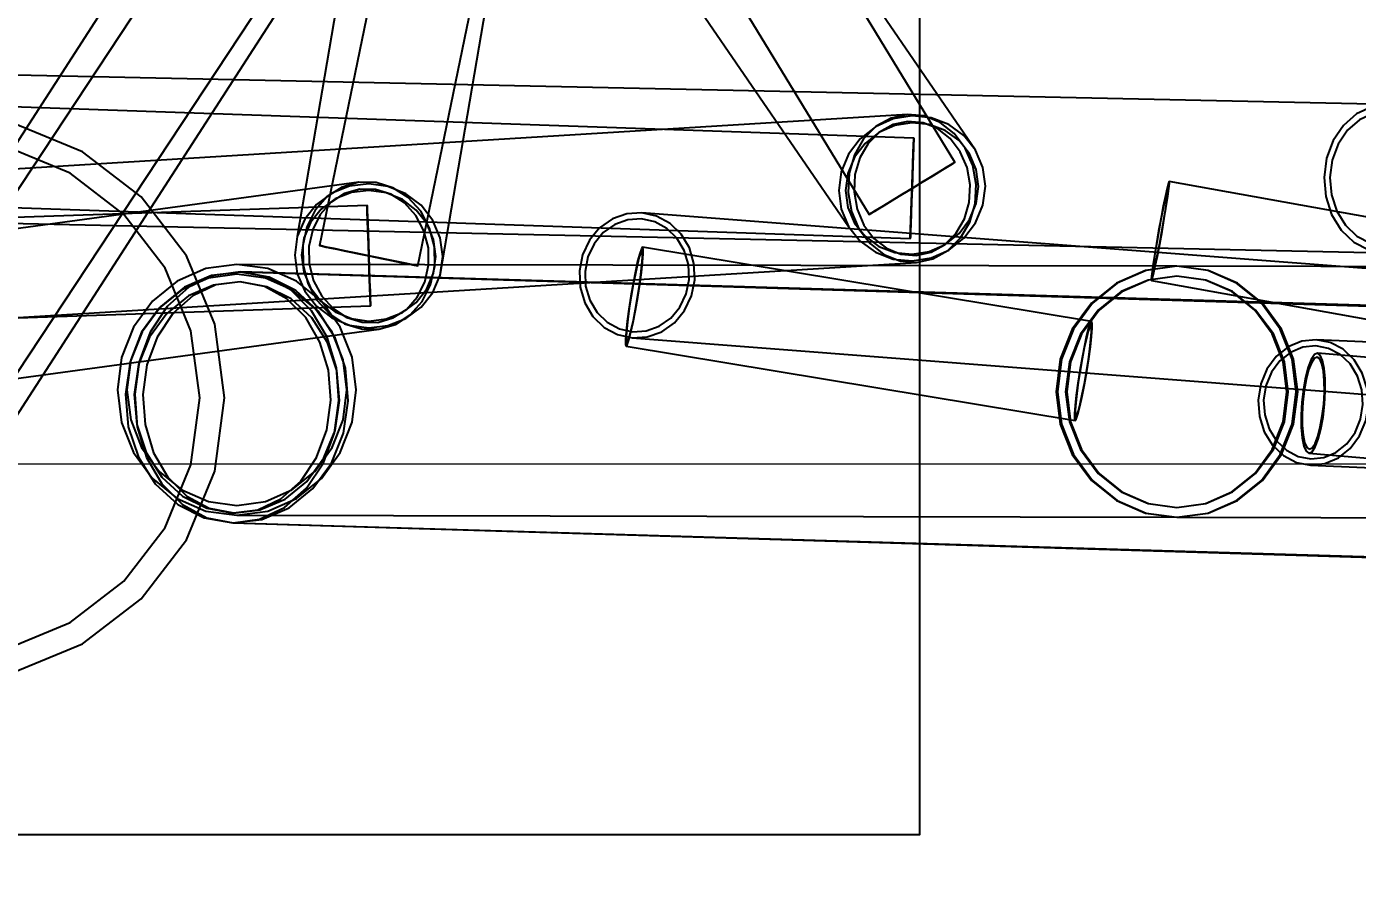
# Model space of a CAD drawing. Header units: millimetres. Extents: x -52000 to 54854, y -52000 to 53750.
# Drawn here: x -29187 to -23800, y -21291 to -17859 of the extents above; entities that cross this region are included whole.
import ezdxf

# ---------------------------------------------------------------- set-up
doc = ezdxf.new("R2010")
doc.units = ezdxf.units.MM
for name, color, linetype, lineweight in [('D-BMK-AXIS', 7, 'Continuous', 13), ('D-STR-BASE', 7, 'Continuous', 25), ('D-STR-DIM', 7, 'Continuous', 13), ('D-STR-STRC', 7, 'Continuous', 25)]:
    doc.layers.add(name, color=color, linetype=linetype, lineweight=lineweight)
doc.styles.add('OpenSansCondensed-Light', font='OpenSansCondensed-Light.ttf')
doc.styles.add('TOWER_UNICODE', font='Arial Unicode.ttf')
doc.dimstyles.new('EZDXF', dxfattribs={"dimtxt": 0.25, "dimasz": 0.175, "dimexe": 0.375, "dimexo": 0.125, "dimgap": 0.1, "dimtad": 1, "dimlfac": 100, "dimzin": 12, "dimdsep": 46, "dimtxsty": 'OpenSansCondensed-Light', "dimblk": 'ARCHTICK', "dimcen": 2.5, "dimazin": 3, "dimtfac": 0.5, "dimtmove": 2, "dimatfit": 3})

# ---------------------------------------------------------------- blocks, each defined once
blk = doc.blocks.new('_ARCHTICK')
at = {"color": 0, "linetype": 'BYBLOCK', "const_width": 0.15}
blk.add_lwpolyline([(-0.5, -0.5), (0.5, 0.5)], dxfattribs=at)

msp = doc.modelspace()

# ---------------------------------------------------------------- linework, layer by layer
at = {"layer": 'D-BMK-AXIS'}
msp.add_lwpolyline([(0, 39259.8), (-34000, -19629.9), (34000, -19629.9)], close=True, dxfattribs=at)
at = {"layer": 'D-STR-BASE'}
msp.add_lwpolyline([(-35500, -21129.9), (-25571.8, -21129.9), (-25571.8, -14129.9), (-35500, -14129.9)], close=True, dxfattribs=at)
at = {"layer": 'D-STR-STRC'}
for points in [[(-29283.8, -19524.6), (-26910.9, -15845.2), (-26879.8, -15778.1), (-26868, -15704.4), (-26876.3, -15629.3), (-26904.1, -15557.8), (-26949.6, -15494.8), (-27009.6, -15444.6), (-27080.1, -15410.7), (-27156.2, -15395.2), (-27232.8, -15399.4), (-27304.7, -15422.8), (-27366.9, -15464), (-27415.2, -15520), (-29788, -19199.4)], [(-27574.2, -15674.6), (-28091.3, -18708.7), (-28101.5, -18784.1), (-28091.3, -18859.7), (-28061.3, -18930.3), (-28013.7, -18991.1), (-27951.6, -19038), (-27879.3, -19067.8), (-27801.7, -19078.5), (-27724.1, -19069.3), (-27651.8, -19040.8), (-27589.7, -18995.1), (-27542.1, -18935.2), (-27512.2, -18865.2), (-26995.1, -15831)], [(-27693.8, -15994.9), (-25859.9, -18668.8), (-25812.7, -18728.1), (-25751.2, -18772.9), (-25679.6, -18800.1), (-25602.7, -18807.7), (-25525.9, -18795.4), (-25454.3, -18764), (-25392.8, -18715.5), (-25345.6, -18653.3), (-25315.9, -18581.7), (-25305.8, -18505.5), (-25315.9, -18429.8), (-25345.6, -18360), (-27179.4, -15686.1)], [(-23676.1, -18175), (-31694.9, -18002.9), (-31760.5, -18011.7), (-31822, -18040.3), (-31875.3, -18086.9), (-31916.8, -18148.1), (-31943.6, -18219.9), (-31953.8, -18297.4), (-31946.9, -18375.2), (-31923.2, -18448.1), (-31884.4, -18511.1), (-31833.2, -18559.8), (-31772.9, -18591.1), (-31707.8, -18602.7), (-23689, -18774.8)], [(-32817.2, -19257), (-25584.4, -18813.8), (-25518, -18799.5), (-25457.3, -18765.8), (-25406.6, -18714.9), (-25369.2, -18650.3), (-25347.8, -18576.5), (-25343.7, -18498.5), (-25357.3, -18421.5), (-25387.6, -18350.9), (-25432.5, -18291.4), (-25489.1, -18247.1), (-25553.4, -18221), (-25621.1, -18214.9), (-32853.9, -18658.2)], [(-33959.6, -19927.2), (-27761.3, -19084.2), (-27693.9, -19064.7), (-27633.8, -19026.3), (-27585.1, -18971.6), (-27551.3, -18904.3), (-27534.5, -18829), (-27535.9, -18750.8), (-27555.4, -18675.1), (-27591.7, -18607), (-27642.3, -18551.2), (-27703.8, -18511.4), (-27772, -18490.5), (-27842.1, -18489.7), (-34040.4, -19332.6)], [(-21393.3, -19055.9), (-24561.8, -18487), (-24564.8, -18493.5), (-24570, -18513.2), (-24577.1, -18544.7), (-24585.7, -18585.9), (-24595, -18634), (-24604.5, -18685.8), (-24613.6, -18737.6), (-24621.6, -18785.9), (-24627.9, -18827.5), (-24632.2, -18859.6), (-24634.2, -18879.9), (-24633.6, -18887), (-21465.1, -19455.9)], [(-21412.5, -19020), (-26696.5, -18613.1), (-26757.6, -18617.1), (-26815.8, -18638), (-26867.3, -18674.5), (-26908.4, -18724.1), (-26936.5, -18783.4), (-26949.5, -18848.4), (-26946.5, -18914.5), (-26927.9, -18977.4), (-26894.9, -19032.7), (-26849.6, -19076.7), (-26795.3, -19106.3), (-26735.5, -19119.6), (-21451.5, -19526.5)], [(-22243, -19037.6), (-28320.7, -18853), (-28437.9, -18866.7), (-28548.2, -18914.2), (-28644, -18992), (-28718.9, -19095), (-28767.7, -19216.1), (-28787, -19347), (-28775.7, -19478.9), (-28734.3, -19602.8), (-28665.9, -19710.1), (-28574.9, -19793.6), (-28467.7, -19847.7), (-28351.5, -19868.5), (-22273.9, -20053.1)], [(-19937.2, -19102.2), (-28320.9, -18852.3), (-28428.4, -18866.5), (-28529.6, -18914.2), (-28617.6, -18992.4), (-28686.4, -19095.6), (-28731.3, -19216.8), (-28749.3, -19347.8), (-28739.2, -19479.6), (-28701.5, -19603.3), (-28639, -19710.5), (-28555.8, -19793.7), (-28457.6, -19847.4), (-28351.2, -19867.9), (-19967.4, -20117.8)], [(-21032.4, -18836.8), (-24530.6, -18829.6), (-24657.3, -18846.9), (-24775.2, -18897.7), (-24876.6, -18978.5), (-24954.3, -19083.7), (-25003.2, -19206.2), (-25019.8, -19337.7), (-25003.2, -19469.2), (-24954.3, -19591.7), (-24876.6, -19696.9), (-24775.2, -19777.6), (-24657.3, -19828.3), (-24530.6, -19845.6), (-21032.4, -19852.8)], [(-17002.9, -19428), (-23967.6, -19126.9), (-24025.6, -19133), (-24080.5, -19156.1), (-24128.4, -19194.4), (-24166.1, -19245.4), (-24191, -19305.7), (-24201.4, -19371), (-24196.7, -19437), (-24177, -19499.2), (-24143.9, -19553.3), (-24099.5, -19595.6), (-24046.8, -19623.3), (-23989.5, -19634.4), (-17024.9, -19935.5)], [(-22550.4, -19301.1), (-23961.6, -19181.2), (-23974.1, -19187.1), (-23986.9, -19206.4), (-23999.1, -19237.7), (-24010, -19279.1), (-24018.7, -19327.5), (-24024.7, -19379.8), (-24027.6, -19432.3), (-24027.2, -19481.5), (-24023.5, -19524.1), (-24016.7, -19557.1), (-24007.3, -19578.2), (-23996, -19586.1), (-22584.9, -19706.1)]]:
    msp.add_lwpolyline(points, dxfattribs=at)
for points in [[(-29705.5, -19250), (-29366.3, -19473.9), (-26902.2, -15741.9), (-27241.4, -15517.9)], [(-28000.7, -18746), (-27602.7, -18827.9), (-26964, -15723.5), (-27362.1, -15641.6)], [(-27458.2, -15858.5), (-25776.3, -18620.1), (-25429.2, -18408.7), (-27111.1, -15647.1)], [(-31708.4, -18505.9), (-25609.8, -18717.5), (-25595.7, -18311.3), (-31694.3, -18099.7)], [(-23689, -18774.8), (-23623.5, -18766), (-23561.9, -18737.4), (-23508.6, -18690.8), (-23467.2, -18629.6), (-23440.4, -18557.8), (-23430.2, -18480.3), (-23437.1, -18402.5), (-23460.8, -18329.6), (-23499.5, -18266.7), (-23550.8, -18217.9), (-23611, -18186.6), (-23676.1, -18175), (-23741.7, -18183.8), (-23803.2, -18212.5), (-23856.5, -18259), (-23898, -18320.3), (-23924.8, -18392.1), (-23935, -18469.5), (-23928.1, -18547.3), (-23904.4, -18620.2), (-23865.6, -18683.2), (-23814.4, -18732), (-23754.1, -18763.2)], [(-23688.4, -18746.9), (-23629, -18738.9), (-23573.2, -18712.9), (-23524.9, -18670.7), (-23487.3, -18615.1), (-23463, -18550), (-23453.7, -18479.8), (-23460, -18409.3), (-23481.5, -18343.2), (-23516.6, -18286.1), (-23563.1, -18241.9), (-23617.7, -18213.5), (-23676.7, -18203), (-23736.2, -18211), (-23792, -18237), (-23840.3, -18279.2), (-23877.9, -18334.7), (-23902.1, -18399.8), (-23911.5, -18470), (-23905.2, -18540.6), (-23883.7, -18606.6), (-23848.6, -18663.7), (-23802.1, -18708), (-23747.5, -18736.3)], [(-28385.9, -19362), (-28425.1, -19064.3), (-28540, -18787), (-28722.7, -18548.8), (-28960.9, -18366), (-29238.3, -18251.1), (-29535.9, -18212), (-29833.5, -18251.1), (-30110.9, -18366), (-30349.1, -18548.8), (-30531.8, -18787), (-30646.7, -19064.3), (-30685.9, -19362), (-30646.7, -19659.6), (-30531.8, -19937), (-30349.1, -20175.1), (-30110.9, -20357.9), (-29833.5, -20472.8), (-29535.9, -20512), (-29238.3, -20472.8), (-28960.9, -20357.9), (-28722.7, -20175.1), (-28540, -19937), (-28425.1, -19659.6)], [(-25602.7, -18221), (-25679.6, -18233.3), (-25751.2, -18264.8), (-25812.7, -18313.2), (-25859.9, -18375.4), (-25889.6, -18447.1), (-25899.7, -18523.3), (-25889.6, -18598.9), (-25859.9, -18668.8), (-25812.7, -18728.1), (-25751.2, -18772.9), (-25679.6, -18800.1), (-25602.7, -18807.7), (-25525.9, -18795.4), (-25454.3, -18764), (-25392.8, -18715.5), (-25345.6, -18653.3), (-25315.9, -18581.7), (-25305.8, -18505.5), (-25315.9, -18429.8), (-25345.6, -18360), (-25392.8, -18300.6), (-25454.3, -18255.9), (-25525.9, -18228.7)], [(-25602.7, -18248.4), (-25672.4, -18259.5), (-25737.4, -18288.1), (-25793.1, -18332), (-25835.9, -18388.4), (-25862.8, -18453.3), (-25872, -18522.5), (-25862.8, -18591), (-25835.9, -18654.4), (-25793.1, -18708.2), (-25737.4, -18748.8), (-25672.4, -18773.4), (-25602.7, -18780.4), (-25533.1, -18769.2), (-25468.1, -18740.7), (-25412.4, -18696.7), (-25369.6, -18640.4), (-25342.7, -18575.4), (-25333.5, -18506.3), (-25342.7, -18437.7), (-25369.6, -18374.4), (-25412.4, -18320.6), (-25468.1, -18280), (-25533.1, -18255.4)], [(-25584.4, -18813.8), (-25518, -18799.5), (-25457.3, -18765.8), (-25406.6, -18714.9), (-25369.2, -18650.3), (-25347.8, -18576.5), (-25343.7, -18498.5), (-25357.3, -18421.5), (-25387.6, -18350.9), (-25432.5, -18291.4), (-25489.1, -18247.1), (-25553.4, -18221), (-25621.1, -18214.9), (-25687.5, -18229.3), (-25748.2, -18263), (-25798.9, -18313.9), (-25836.3, -18378.4), (-25857.7, -18452.2), (-25861.8, -18530.3), (-25848.2, -18607.2), (-25817.9, -18677.8), (-25772.9, -18737.3), (-25716.4, -18781.6), (-25652.1, -18807.7)], [(-25586.1, -18785.9), (-25525.9, -18772.9), (-25470.9, -18742.3), (-25424.9, -18696.2), (-25391, -18637.7), (-25371.6, -18570.7), (-25367.9, -18500), (-25380.2, -18430.2), (-25407.7, -18366.2), (-25448.4, -18312.2), (-25499.7, -18272.1), (-25558, -18248.4), (-25619.4, -18242.9), (-25679.6, -18255.9), (-25734.6, -18286.5), (-25780.6, -18332.6), (-25814.5, -18391.1), (-25833.9, -18458), (-25837.6, -18528.8), (-25825.3, -18598.5), (-25797.8, -18662.6), (-25757.1, -18716.5), (-25705.8, -18756.7), (-25647.5, -18780.3)], [(-28485.9, -19362), (-28521.7, -19090.2), (-28626.6, -18837), (-28793.4, -18619.5), (-29010.9, -18452.6), (-29264.1, -18347.7), (-29535.9, -18312), (-29807.7, -18347.7), (-30060.9, -18452.6), (-30278.4, -18619.5), (-30445.2, -18837), (-30550.1, -19090.2), (-30585.9, -19362), (-30550.1, -19633.7), (-30445.2, -19887), (-30278.4, -20104.4), (-30060.9, -20271.3), (-29807.7, -20376.2), (-29535.9, -20412), (-29264.1, -20376.2), (-29010.9, -20271.3), (-28793.4, -20104.4), (-28626.6, -19887), (-28521.7, -19633.7)], [(-25609.8, -18717.5), (-25609.5, -18710.5), (-25608.8, -18690.2), (-25607.7, -18658), (-25606.3, -18615.9), (-25604.6, -18566.9), (-25602.7, -18514.4), (-25600.9, -18461.8), (-25599.2, -18412.8), (-25597.8, -18370.8), (-25596.6, -18338.5), (-25595.9, -18318.2), (-25595.7, -18311.3), (-25595.9, -18318.2), (-25596.6, -18338.5), (-25597.8, -18370.8), (-25599.2, -18412.8), (-25600.9, -18461.8), (-25602.7, -18514.4), (-25604.6, -18566.9), (-25606.3, -18615.9), (-25607.7, -18658), (-25608.8, -18690.2), (-25609.5, -18710.5)], [(-25609.2, -18701.5), (-25609, -18695.1), (-25608.4, -18676.4), (-25607.3, -18646.7), (-25606, -18607.9), (-25604.4, -18562.8), (-25602.7, -18514.4), (-25601.1, -18466), (-25599.5, -18420.8), (-25598.2, -18382.1), (-25597.1, -18352.4), (-25596.5, -18333.7), (-25596.3, -18327.3), (-25596.5, -18333.7), (-25597.1, -18352.4), (-25598.2, -18382.1), (-25599.5, -18420.8), (-25601.1, -18466), (-25602.7, -18514.4), (-25604.4, -18562.8), (-25606, -18607.9), (-25607.3, -18646.7), (-25608.4, -18676.4), (-25609, -18695.1)], [(-25429.2, -18408.7), (-25435.1, -18412.3), (-25452.4, -18422.8), (-25480, -18439.6), (-25516, -18461.5), (-25557.8, -18487), (-25602.7, -18514.4), (-25647.7, -18541.7), (-25689.5, -18567.2), (-25725.5, -18589.1), (-25753, -18605.9), (-25770.4, -18616.5), (-25776.3, -18620.1), (-25770.4, -18616.5), (-25753, -18605.9), (-25725.5, -18589.1), (-25689.5, -18567.2), (-25647.7, -18541.7), (-25602.7, -18514.4), (-25557.8, -18487), (-25516, -18461.5), (-25480, -18439.6), (-25452.4, -18422.8), (-25435.1, -18412.3)], [(-25442.9, -18417), (-25448.3, -18420.3), (-25464.3, -18430), (-25489.7, -18445.5), (-25522.8, -18465.7), (-25561.4, -18489.2), (-25602.7, -18514.4), (-25644.1, -18539.6), (-25682.7, -18563.1), (-25715.8, -18583.2), (-25741.2, -18598.7), (-25757.2, -18608.4), (-25762.6, -18611.8), (-25757.2, -18608.4), (-25741.2, -18598.7), (-25715.8, -18583.2), (-25682.7, -18563.1), (-25644.1, -18539.6), (-25602.7, -18514.4), (-25561.4, -18489.2), (-25522.8, -18465.7), (-25489.7, -18445.5), (-25464.3, -18430), (-25448.3, -18420.3)], [(-27801.7, -18495.4), (-27879.3, -18504.6), (-27951.6, -18533.1), (-28013.7, -18578.8), (-28061.3, -18638.7), (-28091.3, -18708.7), (-28101.5, -18784.1), (-28091.3, -18859.7), (-28061.3, -18930.3), (-28013.7, -18991.1), (-27951.6, -19038), (-27879.3, -19067.8), (-27801.7, -19078.5), (-27724.1, -19069.3), (-27651.8, -19040.8), (-27589.7, -18995.1), (-27542.1, -18935.2), (-27512.2, -18865.2), (-27502, -18789.8), (-27512.2, -18714.2), (-27542.1, -18643.6), (-27589.7, -18582.8), (-27651.8, -18535.9), (-27724.1, -18506.1)], [(-27801.7, -18522.6), (-27872.1, -18531), (-27937.6, -18556.7), (-27993.9, -18598.2), (-28037.1, -18652.6), (-28064.2, -18716), (-28073.5, -18784.4), (-28064.2, -18852.9), (-28037.1, -18916.9), (-27993.9, -18972), (-27937.6, -19014.6), (-27872.1, -19041.6), (-27801.7, -19051.3), (-27731.4, -19042.9), (-27665.8, -19017.2), (-27609.5, -18975.7), (-27566.3, -18921.3), (-27539.2, -18857.9), (-27529.9, -18789.5), (-27539.2, -18721), (-27566.3, -18657), (-27609.5, -18601.9), (-27665.8, -18559.3), (-27731.4, -18532.3)], [(-27761.3, -19084.2), (-27693.9, -19064.7), (-27633.8, -19026.3), (-27585.1, -18971.6), (-27551.3, -18904.3), (-27534.5, -18829), (-27535.9, -18750.8), (-27555.4, -18675.1), (-27591.7, -18607), (-27642.3, -18551.2), (-27703.8, -18511.4), (-27772, -18490.5), (-27842.1, -18489.7), (-27909.6, -18509.2), (-27969.6, -18547.6), (-28018.3, -18602.3), (-28052.1, -18669.6), (-28068.9, -18744.9), (-28067.5, -18823.1), (-28048, -18898.8), (-28011.7, -18966.9), (-27961.1, -19022.7), (-27899.6, -19062.5), (-27831.5, -19083.4)], [(-27765.1, -19056.5), (-27703.9, -19038.8), (-27649.5, -19004), (-27605.4, -18954.4), (-27574.6, -18893.3), (-27559.4, -18825), (-27560.7, -18754.2), (-27578.4, -18685.5), (-27611.3, -18623.8), (-27657.2, -18573.2), (-27712.9, -18537.2), (-27774.7, -18518.1), (-27838.4, -18517.4), (-27899.5, -18535.1), (-27954, -18569.9), (-27998.1, -18619.5), (-28028.8, -18680.6), (-28044, -18748.9), (-28042.7, -18819.7), (-28025, -18888.4), (-27992.1, -18950.1), (-27946.2, -19000.7), (-27890.5, -19036.7), (-27828.7, -19055.8)], [(-24633.6, -18887), (-24630.6, -18880.5), (-24625.4, -18860.8), (-24618.3, -18829.3), (-24609.8, -18788), (-24600.4, -18739.9), (-24590.9, -18688.2), (-24581.9, -18636.4), (-24573.9, -18588), (-24567.5, -18546.4), (-24563.2, -18514.4), (-24561.3, -18494.1), (-24561.8, -18487), (-24564.8, -18493.5), (-24570, -18513.2), (-24577.1, -18544.7), (-24585.7, -18585.9), (-24595, -18634), (-24604.5, -18685.8), (-24613.6, -18737.6), (-24621.6, -18785.9), (-24627.9, -18827.5), (-24632.2, -18859.6), (-24634.2, -18879.9)], [(-24630.8, -18871.2), (-24628.1, -18865.3), (-24623.2, -18847.1), (-24616.7, -18818.1), (-24608.8, -18780.1), (-24600.2, -18735.8), (-24591.5, -18688.1), (-24583.1, -18640.4), (-24575.8, -18595.8), (-24569.9, -18557.5), (-24565.9, -18528), (-24564.1, -18509.3), (-24564.6, -18502.7), (-24567.4, -18508.7), (-24572.2, -18526.9), (-24578.8, -18555.9), (-24586.6, -18593.9), (-24595.2, -18638.2), (-24604, -18685.9), (-24612.3, -18733.6), (-24619.7, -18778.1), (-24625.5, -18816.5), (-24629.5, -18846), (-24631.3, -18864.7)], [(-32842.4, -18754.5), (-32828.6, -19160.7), (-27794.8, -18990), (-27808.6, -18583.9)], [(-27794.8, -18990), (-27795.1, -18983.1), (-27795.7, -18962.8), (-27796.8, -18930.6), (-27798.3, -18888.5), (-27799.9, -18839.5), (-27801.7, -18787), (-27803.5, -18734.4), (-27805.2, -18685.4), (-27806.6, -18643.3), (-27807.7, -18611.1), (-27808.4, -18590.8), (-27808.6, -18583.9), (-27808.4, -18590.8), (-27807.7, -18611.1), (-27806.6, -18643.3), (-27805.2, -18685.4), (-27803.5, -18734.4), (-27801.7, -18787), (-27799.9, -18839.5), (-27798.3, -18888.5), (-27796.8, -18930.6), (-27795.7, -18962.8), (-27795.1, -18983.1)], [(-27795.4, -18974), (-27795.6, -18967.7), (-27796.2, -18949), (-27797.2, -18919.2), (-27798.5, -18880.5), (-27800.1, -18835.4), (-27801.7, -18787), (-27803.4, -18738.5), (-27804.9, -18693.4), (-27806.2, -18654.7), (-27807.2, -18624.9), (-27807.8, -18606.2), (-27808.1, -18599.9), (-27807.8, -18606.2), (-27807.2, -18624.9), (-27806.2, -18654.7), (-27804.9, -18693.4), (-27803.4, -18738.5), (-27801.7, -18787), (-27800.1, -18835.4), (-27798.5, -18880.5), (-27797.2, -18919.2), (-27796.2, -18949), (-27795.6, -18967.7)], [(-26735.5, -19119.6), (-26674.4, -19115.6), (-26616.1, -19094.6), (-26564.7, -19058.1), (-26523.5, -19008.5), (-26495.5, -18949.2), (-26482.5, -18884.3), (-26485.4, -18818.2), (-26504, -18755.3), (-26537.1, -18700), (-26582.4, -18656), (-26636.7, -18626.4), (-26696.5, -18613.1), (-26757.6, -18617.1), (-26815.8, -18638), (-26867.3, -18674.5), (-26908.4, -18724.1), (-26936.5, -18783.4), (-26949.5, -18848.4), (-26946.5, -18914.5), (-26927.9, -18977.4), (-26894.9, -19032.7), (-26849.6, -19076.7), (-26795.3, -19106.3)], [(-26733.6, -19094.7), (-26678.5, -19091.1), (-26626, -19072.2), (-26579.6, -19039.2), (-26542.5, -18994.5), (-26517.2, -18941.1), (-26505.5, -18882.5), (-26508.1, -18822.9), (-26524.9, -18766.2), (-26554.7, -18716.3), (-26595.5, -18676.7), (-26644.5, -18650), (-26698.4, -18638), (-26753.5, -18641.6), (-26806, -18660.5), (-26852.4, -18693.4), (-26889.5, -18738.1), (-26914.8, -18791.6), (-26926.5, -18850.1), (-26923.9, -18909.8), (-26907.1, -18966.5), (-26877.3, -19016.3), (-26836.5, -19056), (-26787.4, -19082.7)], [(-27602.7, -18827.9), (-27609.5, -18826.5), (-27629.3, -18822.4), (-27661, -18815.9), (-27702.2, -18807.4), (-27750.2, -18797.5), (-27801.7, -18787), (-27853.2, -18776.4), (-27901.2, -18766.5), (-27942.4, -18758), (-27974.1, -18751.5), (-27994, -18747.4), (-28000.7, -18746), (-27994, -18747.4), (-27974.1, -18751.5), (-27942.4, -18758), (-27901.2, -18766.5), (-27853.2, -18776.4), (-27801.7, -18787), (-27750.2, -18797.5), (-27702.2, -18807.4), (-27661, -18815.9), (-27629.3, -18822.4), (-27609.5, -18826.5)], [(-27618.3, -18824.7), (-27624.6, -18823.4), (-27642.9, -18819.6), (-27672.1, -18813.6), (-27710, -18805.8), (-27754.3, -18796.7), (-27801.7, -18787), (-27849.2, -18777.2), (-27893.4, -18768.1), (-27931.4, -18760.3), (-27960.5, -18754.3), (-27978.8, -18750.5), (-27985.1, -18749.2), (-27978.8, -18750.5), (-27960.5, -18754.3), (-27931.4, -18760.3), (-27893.4, -18768.1), (-27849.2, -18777.2), (-27801.7, -18787), (-27754.3, -18796.7), (-27710, -18805.8), (-27672.1, -18813.6), (-27642.9, -18819.6), (-27624.6, -18823.4)], [(-26762.6, -19125.4), (-26762.6, -19146), (-26760, -19153.4), (-24942.7, -19454.1), (-24938, -19447.9), (-24931.3, -19428.4), (-24923.1, -19397), (-24914, -19355.9), (-24904.6, -19307.7), (-24895.5, -19255.9), (-24887.4, -19204), (-24880.8, -19155.4), (-24876.2, -19113.5), (-24873.8, -19081.2), (-24873.9, -19060.6), (-24876.4, -19053.1), (-26693.7, -18752.4), (-26698.5, -18758.7), (-26705.2, -18778.1), (-26713.4, -18809.5), (-26722.5, -18850.7), (-26731.9, -18898.8), (-26740.9, -18950.6), (-26749.1, -19002.6), (-26755.6, -19051.1), (-26760.3, -19093)], [(-26760, -19153.4), (-26755.3, -19147.2), (-26748.6, -19127.7), (-26740.4, -19096.3), (-26731.3, -19055.2), (-26721.9, -19007.1), (-26712.8, -18955.2), (-26704.7, -18903.3), (-26698.1, -18854.7), (-26693.5, -18812.8), (-26691.1, -18780.5), (-26691.2, -18759.9), (-26693.7, -18752.4), (-26698.5, -18758.7), (-26705.2, -18778.1), (-26713.4, -18809.5), (-26722.5, -18850.7), (-26731.9, -18898.8), (-26740.9, -18950.6), (-26749.1, -19002.6), (-26755.6, -19051.1), (-26760.3, -19093), (-26762.6, -19125.4), (-26762.6, -19146)], [(-26757.4, -19137.6), (-26753, -19131.9), (-26746.9, -19113.9), (-26739.3, -19085), (-26730.9, -19047.1), (-26722.3, -19002.8), (-26713.9, -18955.1), (-26706.4, -18907.2), (-26700.4, -18862.4), (-26696.1, -18823.8), (-26693.9, -18794), (-26694, -18775.1), (-26696.3, -18768.2), (-26700.7, -18774), (-26706.9, -18791.9), (-26714.4, -18820.8), (-26722.8, -18858.7), (-26731.5, -18903), (-26739.8, -18950.8), (-26747.3, -18998.6), (-26753.4, -19043.4), (-26757.6, -19082), (-26759.8, -19111.8), (-26759.7, -19130.8)], [(-28818.9, -19329.8), (-28802.4, -19461.3), (-28754.1, -19583.8), (-28677.3, -19689), (-28577.2, -19769.7), (-28460.7, -19820.4), (-28335.6, -19837.7), (-24530.6, -19845.6), (-24405.6, -19828.3), (-24289, -19777.5), (-24188.9, -19696.7), (-24112.1, -19591.5), (-24063.8, -19469), (-24047.3, -19337.5), (-24063.8, -19206), (-24112.1, -19083.5), (-24188.9, -18978.3), (-24289, -18897.6), (-24405.6, -18846.9), (-24530.6, -18829.6), (-28335.6, -18821.7), (-28460.7, -18839.1), (-28577.2, -18889.8), (-28677.3, -18970.6), (-28754.1, -19075.8), (-28802.4, -19198.4)], [(-28335.6, -18821.7), (-28460.7, -18839.1), (-28577.2, -18889.8), (-28677.3, -18970.6), (-28754.1, -19075.8), (-28802.4, -19198.4), (-28818.9, -19329.8), (-28802.4, -19461.3), (-28754.1, -19583.8), (-28677.3, -19689), (-28577.2, -19769.7), (-28460.7, -19820.4), (-28335.6, -19837.7), (-28210.5, -19820.4), (-28093.9, -19769.6), (-27993.8, -19688.9), (-27917, -19583.6), (-27868.7, -19461.1), (-27852.3, -19329.6), (-27868.7, -19198.1), (-27917, -19075.6), (-27993.8, -18970.4), (-28093.9, -18889.7), (-28210.5, -18839)], [(-28351.5, -19868.5), (-28234.3, -19854.7), (-28123.9, -19807.3), (-28028.1, -19729.5), (-27953.2, -19626.5), (-27904.5, -19505.4), (-27885.1, -19374.4), (-27896.5, -19242.5), (-27937.8, -19118.7), (-28006.3, -19011.4), (-28097.2, -18927.8), (-28204.5, -18873.8), (-28320.7, -18853), (-28437.9, -18866.7), (-28548.2, -18914.2), (-28644, -18992), (-28718.9, -19095), (-28767.7, -19216.1), (-28787, -19347), (-28775.7, -19478.9), (-28734.3, -19602.8), (-28665.9, -19710.1), (-28574.9, -19793.6), (-28467.7, -19847.7)], [(-28351.2, -19867.9), (-28243.7, -19853.8), (-28142.5, -19806), (-28054.5, -19727.9), (-27985.7, -19624.7), (-27940.8, -19503.4), (-27922.8, -19372.4), (-27932.9, -19240.6), (-27970.6, -19116.9), (-28033.1, -19009.8), (-28116.3, -18926.5), (-28214.5, -18872.8), (-28320.9, -18852.3), (-28428.4, -18866.5), (-28529.6, -18914.2), (-28617.6, -18992.4), (-28686.4, -19095.6), (-28731.3, -19216.8), (-28749.3, -19347.8), (-28739.2, -19479.6), (-28701.5, -19603.3), (-28639, -19710.5), (-28555.8, -19793.7), (-28457.6, -19847.4)], [(-24530.6, -18829.6), (-24657.3, -18846.9), (-24775.2, -18897.7), (-24876.6, -18978.5), (-24954.3, -19083.7), (-25003.2, -19206.2), (-25019.8, -19337.7), (-25003.2, -19469.2), (-24954.3, -19591.7), (-24876.6, -19696.9), (-24775.2, -19777.6), (-24657.3, -19828.3), (-24530.6, -19845.6), (-24404, -19828.3), (-24286, -19777.5), (-24184.7, -19696.8), (-24107, -19591.5), (-24058.1, -19469), (-24041.4, -19337.5), (-24058.1, -19206), (-24107, -19083.5), (-24184.7, -18978.3), (-24286, -18897.6), (-24404, -18846.9)], [(-24530.6, -18829.6), (-24655.7, -18846.9), (-24772.3, -18897.7), (-24872.4, -18978.5), (-24949.2, -19083.7), (-24997.5, -19206.2), (-25013.9, -19337.7), (-24997.5, -19469.2), (-24949.2, -19591.7), (-24872.4, -19696.9), (-24772.3, -19777.6), (-24655.7, -19828.3), (-24530.6, -19845.6), (-24405.6, -19828.3), (-24289, -19777.5), (-24188.9, -19696.7), (-24112.1, -19591.5), (-24063.8, -19469), (-24047.3, -19337.5), (-24063.8, -19206), (-24112.1, -19083.5), (-24188.9, -18978.3), (-24289, -18897.6), (-24405.6, -18846.9)], [(-28335.6, -18861.7), (-28450.8, -18877.7), (-28558.2, -18924.5), (-28650.4, -18998.9), (-28721.2, -19095.8), (-28765.6, -19208.7), (-28780.8, -19329.8), (-28765.6, -19450.9), (-28721.2, -19563.8), (-28650.4, -19660.7), (-28558.2, -19735.1), (-28450.8, -19781.8), (-28335.6, -19797.7), (-28220.3, -19781.8), (-28113, -19735), (-28020.7, -19660.6), (-27950, -19563.6), (-27905.5, -19450.8), (-27890.3, -19329.6), (-27905.5, -19208.5), (-27950, -19095.6), (-28020.7, -18998.7), (-28113, -18924.4), (-28220.3, -18877.7)], [(-28350.3, -19828.5), (-28242.3, -19815.8), (-28140.6, -19772.2), (-28052.3, -19700.4), (-27983.4, -19605.6), (-27938.5, -19494), (-27920.6, -19373.4), (-27931.1, -19251.9), (-27969.2, -19137.8), (-28032.3, -19038.9), (-28116, -18961.9), (-28214.8, -18912.2), (-28321.9, -18893), (-28429.9, -18905.6), (-28531.5, -18949.3), (-28619.8, -19021), (-28688.8, -19115.9), (-28733.7, -19227.5), (-28751.5, -19348.1), (-28741, -19469.6), (-28703, -19583.7), (-28639.9, -19682.6), (-28556.1, -19759.5), (-28457.3, -19809.3)], [(-28350, -19827.9), (-28251, -19814.9), (-28157.8, -19770.9), (-28076.7, -19698.9), (-28013.3, -19603.8), (-27971.9, -19492.2), (-27955.3, -19371.5), (-27964.7, -19250), (-27999.4, -19136.1), (-28057, -19037.4), (-28133.6, -18960.7), (-28224, -18911.2), (-28322.1, -18892.3), (-28421.1, -18905.3), (-28514.3, -18949.3), (-28595.4, -19021.3), (-28658.8, -19116.4), (-28700.2, -19228.1), (-28716.8, -19348.8), (-28707.4, -19470.2), (-28672.8, -19584.2), (-28615.1, -19682.9), (-28538.5, -19759.6), (-28448.1, -19809)], [(-24530.6, -18869.6), (-24647.3, -18885.6), (-24756, -18932.3), (-24849.3, -19006.7), (-24920.9, -19103.7), (-24966, -19216.5), (-24981.3, -19337.7), (-24966, -19458.8), (-24920.9, -19571.7), (-24849.3, -19668.6), (-24756, -19742.9), (-24647.3, -19789.7), (-24530.6, -19805.6), (-24414, -19789.6), (-24305.3, -19742.9), (-24212, -19668.5), (-24140.3, -19571.5), (-24095.3, -19458.7), (-24080, -19337.5), (-24095.3, -19216.4), (-24140.3, -19103.5), (-24212, -19006.6), (-24305.3, -18932.3), (-24414, -18885.5)], [(-24530.6, -18869.6), (-24645.9, -18885.6), (-24753.3, -18932.4), (-24845.5, -19006.7), (-24916.2, -19103.7), (-24960.7, -19216.6), (-24975.9, -19337.7), (-24960.7, -19458.8), (-24916.2, -19571.7), (-24845.5, -19668.6), (-24753.3, -19743), (-24645.9, -19789.7), (-24530.6, -19805.6), (-24415.4, -19789.6), (-24308, -19742.9), (-24215.8, -19668.5), (-24145, -19571.5), (-24100.6, -19458.6), (-24085.4, -19337.5), (-24100.6, -19216.4), (-24145, -19103.5), (-24215.8, -19006.6), (-24308, -18932.3), (-24415.4, -18885.5)], [(-24942.7, -19454.1), (-24938, -19447.9), (-24931.3, -19428.4), (-24923.1, -19397), (-24914, -19355.9), (-24904.6, -19307.7), (-24895.5, -19255.9), (-24887.4, -19204), (-24880.8, -19155.4), (-24876.2, -19113.5), (-24873.8, -19081.2), (-24873.9, -19060.6), (-24876.4, -19053.1), (-24881.2, -19059.4), (-24887.9, -19078.8), (-24896.1, -19110.2), (-24905.2, -19151.4), (-24914.6, -19199.5), (-24923.6, -19251.3), (-24931.7, -19303.2), (-24938.3, -19351.8), (-24943, -19393.7), (-24945.3, -19426.1), (-24945.2, -19446.6)], [(-24940.1, -19438.3), (-24935.7, -19432.6), (-24929.6, -19414.6), (-24922, -19385.7), (-24913.6, -19347.8), (-24905, -19303.5), (-24896.6, -19255.8), (-24889.1, -19207.9), (-24883.1, -19163.1), (-24878.8, -19124.5), (-24876.6, -19094.7), (-24876.7, -19075.8), (-24879, -19068.9), (-24883.4, -19074.7), (-24889.6, -19092.6), (-24897.1, -19121.5), (-24905.5, -19159.4), (-24914.2, -19203.7), (-24922.5, -19251.5), (-24930, -19299.3), (-24936.1, -19344.1), (-24940.3, -19382.7), (-24942.5, -19412.5), (-24942.4, -19431.4)], [(-23989.5, -19634.4), (-23931.5, -19628.3), (-23876.6, -19605.2), (-23828.7, -19566.9), (-23791, -19515.9), (-23766.1, -19455.6), (-23755.7, -19390.3), (-23760.4, -19324.3), (-23780.1, -19262.1), (-23813.2, -19208), (-23857.6, -19165.7), (-23910.3, -19138), (-23967.6, -19126.9), (-24025.6, -19133), (-24080.5, -19156.1), (-24128.4, -19194.4), (-24166.1, -19245.4), (-24191, -19305.7), (-24201.4, -19371), (-24196.7, -19437), (-24177, -19499.2), (-24143.9, -19553.3), (-24099.5, -19595.6), (-24046.8, -19623.3)], [(-23988.4, -19609.4), (-23936.1, -19603.9), (-23886.7, -19583.1), (-23843.5, -19548.6), (-23809.5, -19502.6), (-23787, -19448.2), (-23777.6, -19389.3), (-23781.9, -19329.8), (-23799.6, -19273.8), (-23829.5, -19225), (-23869.5, -19186.8), (-23917, -19161.9), (-23968.7, -19151.9), (-24021, -19157.4), (-24070.5, -19178.2), (-24113.6, -19212.7), (-24147.6, -19258.7), (-24170.1, -19313), (-24179.5, -19372), (-24175.2, -19431.5), (-24157.5, -19487.5), (-24127.6, -19536.3), (-24087.6, -19574.4), (-24040.1, -19599.4)], [(-23996, -19586.1), (-23983.6, -19580.3), (-23970.8, -19561), (-23958.5, -19529.6), (-23947.7, -19488.3), (-23938.9, -19439.8), (-23932.9, -19387.6), (-23930, -19335), (-23930.5, -19285.8), (-23934.2, -19243.3), (-23941, -19210.3), (-23950.3, -19189.1), (-23961.6, -19181.2), (-23974.1, -19187.1), (-23986.9, -19206.4), (-23999.1, -19237.7), (-24010, -19279.1), (-24018.7, -19327.5), (-24024.7, -19379.8), (-24027.6, -19432.3), (-24027.2, -19481.5), (-24023.5, -19524.1), (-24016.7, -19557.1), (-24007.3, -19578.2)], [(-23994.7, -19570.2), (-23983.2, -19564.8), (-23971.4, -19547), (-23960.1, -19518.1), (-23950.1, -19480.1), (-23942.1, -19435.4), (-23936.5, -19387.3), (-23933.9, -19338.9), (-23934.3, -19293.5), (-23937.7, -19254.3), (-23943.9, -19223.9), (-23952.6, -19204.4), (-23963, -19197.1), (-23974.5, -19202.6), (-23986.2, -19220.3), (-23997.5, -19249.2), (-24007.5, -19287.3), (-24015.6, -19331.9), (-24021.1, -19380.1), (-24023.8, -19428.5), (-24023.4, -19473.8), (-24019.9, -19513), (-24013.7, -19543.4), (-24005.1, -19562.9)]]:
    msp.add_lwpolyline(points, close=True, dxfattribs=at)

# ---------------------------------------------------------------- dimensions: what is measured, and where the dimension line sits
at = {"layer": 'D-STR-DIM'}
msp.add_linear_dim(base=(-34000, -28129.9), p1=(-34000, -19629.9), p2=(34000, -19629.9), dimstyle='EZDXF', override={"dimtxt": 1400, "dimasz": 625, "dimexe": 350, "dimexo": 300, "dimgap": 350, "dimtad": 1, "dimdec": 0, "dimlfac": 1, "dimlunit": 2, "dimtxsty": 'TOWER_UNICODE', "dimclrd": 7, "dimclre": 7, "dimclrt": 7}, dxfattribs=at).render()

doc.saveas('drawing.dxf')
